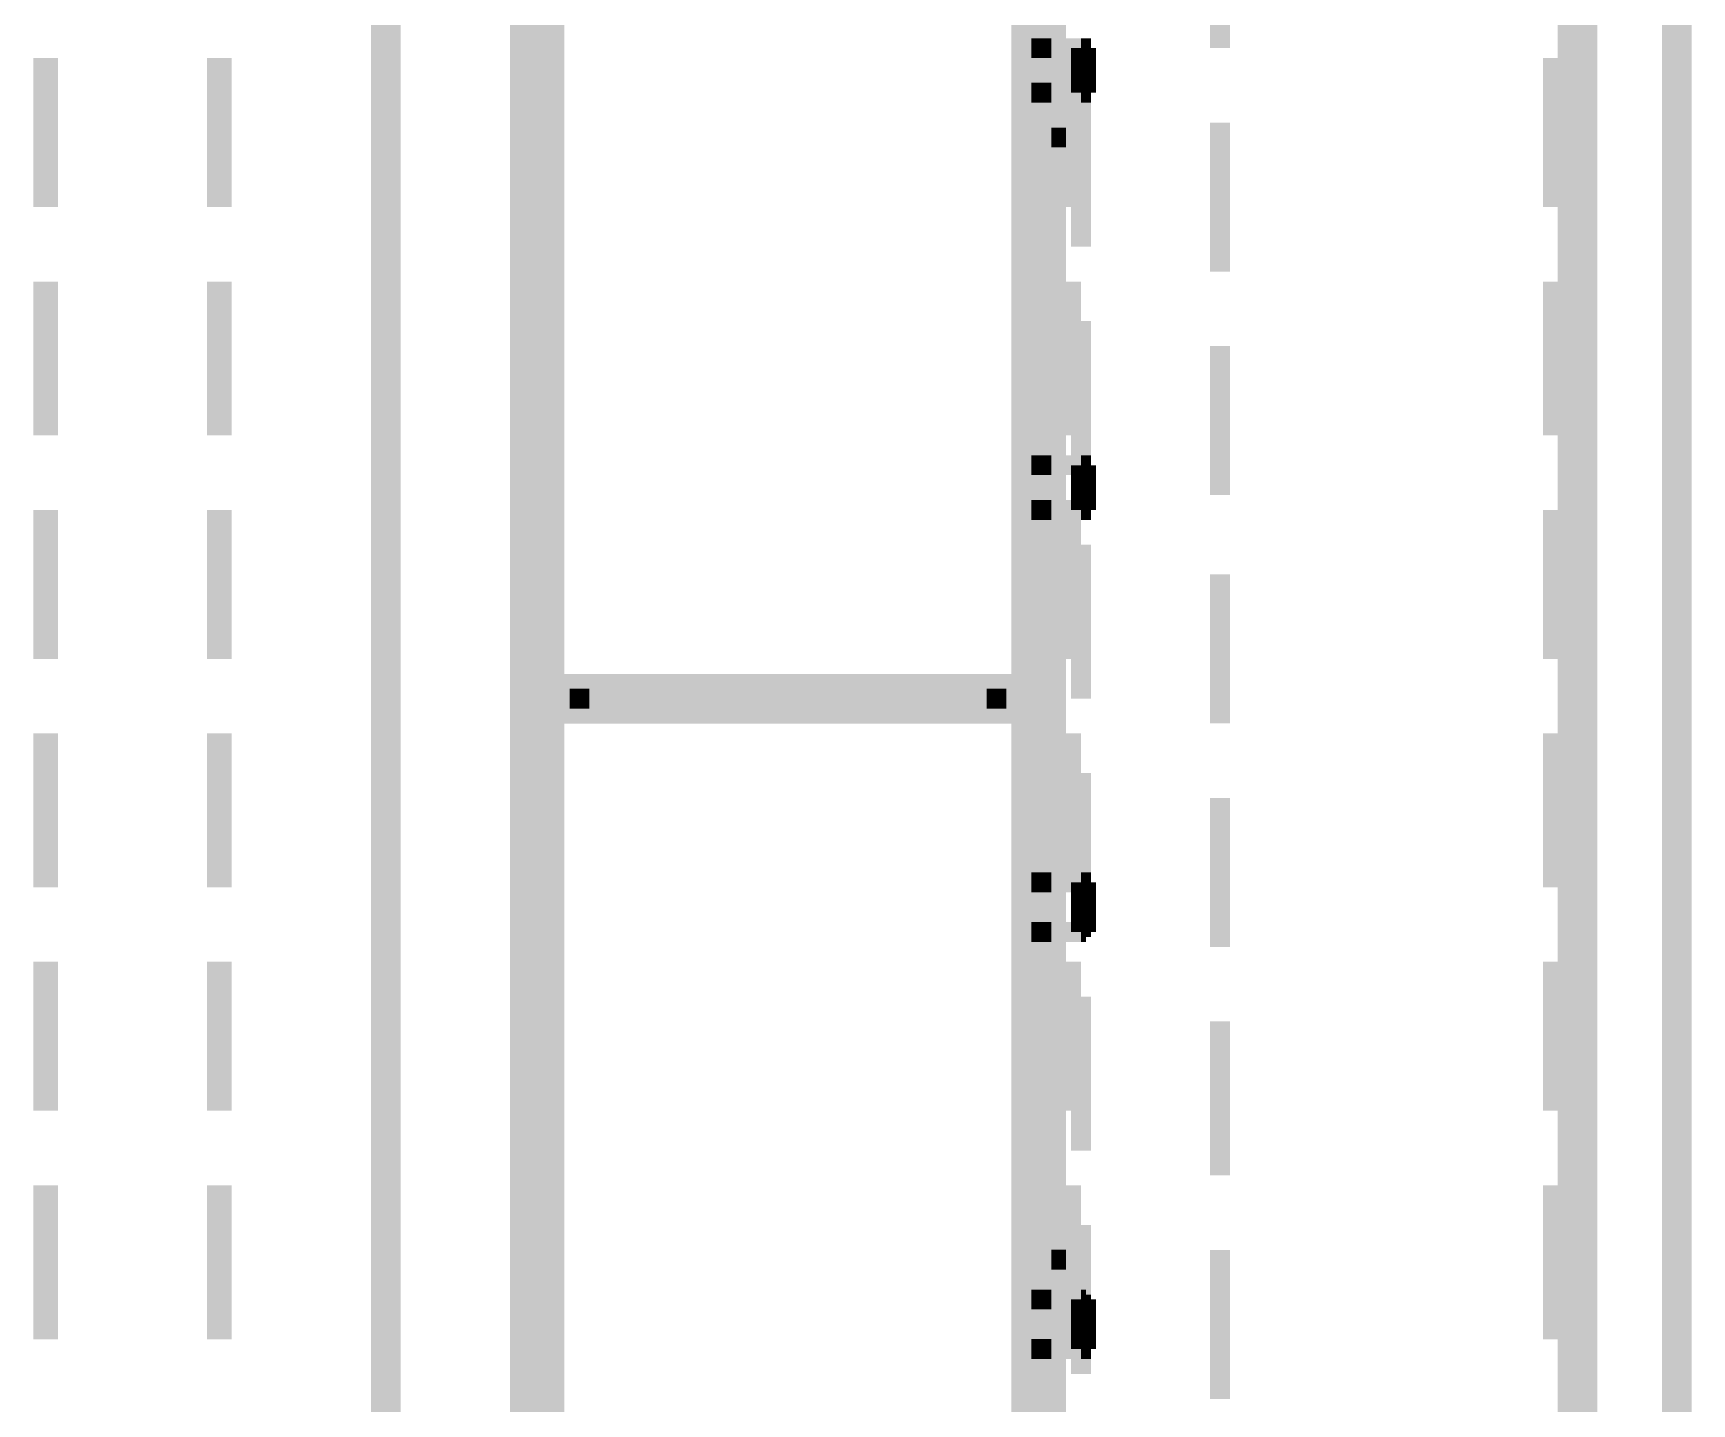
# Model space of a CAD drawing. Extents: x 0.1 to 11.6, y 0.3 to 16.2.
# Drawn here: x 7.908 to 8.465, y 8.062 to 8.522 of the extents above; entities that cross this region are included whole.
import ezdxf

# ---------------------------------------------------------------- set-up
doc = ezdxf.new("R2010")
doc.units = 0
doc.header["$MEASUREMENT"] = 0

msp = doc.modelspace()

# ---------------------------------------------------------------- linework, layer by layer
at = {"color": 0}
for points, const_width in [([(8.02669, 5.91667), (8.02669, 9.22835)], 0.01), ([(8.24164, 7.80664), (8.24164, 8.79167)], 0.01), ([(8.07335, 7.86165), (8.07335, 8.73665)], 0.01), ([(8.08165, 7.86165), (8.08165, 8.73665)], 0.01), ([(8.25, 7.93832), (8.25, 8.65831)], 0.01), ([(8.42503, 7.93832), (8.42503, 8.65831)], 0.01), ([(8.42833, 8.65001), (8.42833, 7.94835)], 0.01), ([(8.46001, 8.65001), (8.46001, 7.94835)], 0.01), ([(8.30664, 8.51665), (8.30664, 8.54833)], 0.00667), ([(8.25, 8.51665), (8.24164, 8.51665)], 0.00667), ([(8.25, 8.51665), (8.24333, 8.51665)], 0.00667), ([(8.25999, 8.51665), (8.25, 8.51665)], 0.00667), ([(8.26167, 8.51665), (8.25999, 8.51665)], 0.00667), ([(8.25999, 8.51665), (8.26167, 8.51665)], 0.00667), ([(8.25999, 8.51665), (8.26167, 8.51665)], 0.00667), ([(8.25999, 8.51665), (8.26167, 8.51665)], 0.00667), ([(8.25999, 8.51665), (8.25999, 8.51497)], 0.00667), ([(8.25999, 8.51497), (8.26167, 8.51497)], 0.00667), ([(8.25999, 8.51497), (8.25999, 8.51335)], 0.00667), ([(8.26167, 8.51497), (8.26167, 8.51665)], 0.00667), ([(8.26167, 8.51665), (8.26335, 8.51665)], 0.00667), ([(8.26167, 8.51665), (8.26335, 8.51665)], 0.00667), ([(8.26167, 8.51335), (8.26167, 8.51497)], 0.00667), ([(8.26167, 8.51497), (8.26335, 8.51497)], 0.00667), ([(7.91168, 8.51335), (7.91168, 8.46332)], 0.00667), ([(7.91336, 8.51335), (7.91336, 8.46332)], 0.00667), ([(7.97, 8.51335), (7.97, 8.46332)], 0.00667), ([(7.97168, 8.51335), (7.97168, 8.46332)], 0.00667), ([(8.24333, 8.51335), (8.24333, 8.46332)], 0.00667), ([(8.25499, 8.51335), (8.25499, 8.46332)], 0.00667), ([(8.25667, 8.51335), (8.25667, 8.46332)], 0.00667), ([(8.25999, 8.51335), (8.25999, 8.51167)], 0.00667), ([(8.25999, 8.51167), (8.25999, 8.50999)], 0.00667), ([(8.25999, 8.50999), (8.26167, 8.50999)], 0.00667), ([(8.25999, 8.50999), (8.25999, 8.50836)], 0.00667), ([(8.25999, 8.50836), (8.25999, 8.50667)], 0.00667), ([(8.26167, 8.51167), (8.26167, 8.51335)], 0.00667), ([(8.26167, 8.50999), (8.26167, 8.51167)], 0.00667), ([(8.26167, 8.50836), (8.26167, 8.50999)], 0.00667), ([(8.26167, 8.50999), (8.26335, 8.50999)], 0.00667), ([(8.26167, 8.50667), (8.26167, 8.50836)], 0.00667), ([(8.41835, 8.51335), (8.41835, 8.46332)], 0.00667), ([(8.25999, 8.50667), (8.25999, 8.50499)], 0.00667), ([(8.25999, 8.50499), (8.26167, 8.50499)], 0.00667), ([(8.25999, 8.50499), (8.25999, 8.50331)], 0.00667), ([(8.25999, 8.50331), (8.25999, 8.50168)], 0.00667), ([(8.26167, 8.50499), (8.26167, 8.50667)], 0.00667), ([(8.26167, 8.50331), (8.26167, 8.50499)], 0.00667), ([(8.26167, 8.50499), (8.26335, 8.50499)], 0.00667), ([(8.26167, 8.50168), (8.26167, 8.50331)], 0.00667), ([(8.24164, 8.50168), (8.25, 8.50168)], 0.00667), ([(8.24333, 8.50168), (8.25, 8.50168)], 0.00667), ([(8.25, 8.50168), (8.25999, 8.50168)], 0.00667), ([(8.25999, 8.44997), (8.25999, 8.50168)], 0.00667), ([(8.25999, 8.50168), (8.26167, 8.50168)], 0.00667), ([(8.25999, 8.50168), (8.26167, 8.50168)], 0.00667), ([(8.25999, 8.50168), (8.26167, 8.50168)], 0.00667), ([(8.25999, 8.50168), (8.26167, 8.50168)], 0.00667), ([(8.26167, 8.50168), (8.26335, 8.50168)], 0.00667), ([(8.26167, 8.50168), (8.26335, 8.50168)], 0.00667), ([(8.30664, 8.44168), (8.30664, 8.49164)], 0.00667), ([(8.25499, 8.48665), (8.25, 8.48665)], 0.00667), ([(7.91168, 8.43832), (7.91168, 8.38667)], 0.00667), ([(7.91336, 8.43832), (7.91336, 8.38667)], 0.00667), ([(7.97, 8.43832), (7.97, 8.38667)], 0.00667), ([(7.97168, 8.43832), (7.97168, 8.38667)], 0.00667), ([(8.24333, 8.43832), (8.24333, 8.38667)], 0.00667), ([(8.25499, 8.43832), (8.25499, 8.38667)], 0.00667), ([(8.25667, 8.43832), (8.25667, 8.38667)], 0.00667), ([(8.41835, 8.43832), (8.41835, 8.38667)], 0.00667), ([(8.25999, 8.375), (8.25999, 8.42503)], 0.00667), ([(8.30664, 8.36664), (8.30664, 8.41667)], 0.00667), ([(8.25, 8.37668), (8.24164, 8.37668)], 0.00667), ([(8.25, 8.37668), (8.24333, 8.37668)], 0.00667), ([(8.25999, 8.37668), (8.25, 8.37668)], 0.00667), ([(8.26167, 8.37668), (8.25999, 8.37668)], 0.00667), ([(8.25999, 8.37668), (8.26167, 8.37668)], 0.00667), ([(8.25999, 8.37668), (8.26167, 8.37668)], 0.00667), ([(8.25999, 8.37668), (8.25999, 8.375)], 0.00667), ([(8.25999, 8.375), (8.26167, 8.375)], 0.00667), ([(8.25999, 8.375), (8.25999, 8.37332)], 0.00667), ([(8.26167, 8.375), (8.26167, 8.37668)], 0.00667), ([(8.26167, 8.37668), (8.26335, 8.37668)], 0.00667), ([(8.26167, 8.37332), (8.26167, 8.375)], 0.00667), ([(8.26167, 8.375), (8.26335, 8.375)], 0.00667), ([(8.25999, 8.37332), (8.26167, 8.37332)], 0.00667), ([(8.25999, 8.37332), (8.25999, 8.37169)], 0.00667), ([(8.25999, 8.37169), (8.25999, 8.37001)], 0.00667), ([(8.25999, 8.37001), (8.25999, 8.36833)], 0.00667), ([(8.26167, 8.37169), (8.26167, 8.37332)], 0.00667), ([(8.26167, 8.37332), (8.26335, 8.37332)], 0.00667), ([(8.26167, 8.37001), (8.26167, 8.37169)], 0.00667), ([(8.26167, 8.36833), (8.26167, 8.37001)], 0.00667), ([(8.25999, 8.36833), (8.26167, 8.36833)], 0.00667), ([(8.25999, 8.36833), (8.25999, 8.36664)], 0.00667), ([(8.25999, 8.36664), (8.25999, 8.36501)], 0.00667), ([(8.25999, 8.36501), (8.25999, 8.36333)], 0.00667), ([(8.25999, 8.36333), (8.26167, 8.36333)], 0.00667), ([(8.25999, 8.36333), (8.25999, 8.36165)], 0.00667), ([(8.26167, 8.36664), (8.26167, 8.36833)], 0.00667), ([(8.26167, 8.36833), (8.26335, 8.36833)], 0.00667), ([(8.26167, 8.36501), (8.26167, 8.36664)], 0.00667), ([(8.26167, 8.36333), (8.26167, 8.36501)], 0.00667), ([(8.26167, 8.36165), (8.26167, 8.36333)], 0.00667), ([(8.26167, 8.36333), (8.26335, 8.36333)], 0.00667), ([(7.91168, 8.36165), (7.91168, 8.31168)], 0.00667), ([(7.91336, 8.36165), (7.91336, 8.31168)], 0.00667), ([(7.97, 8.36165), (7.97, 8.31168)], 0.00667), ([(7.97168, 8.36165), (7.97168, 8.31168)], 0.00667), ([(8.24164, 8.36165), (8.25, 8.36165)], 0.00667), ([(8.24333, 8.36165), (8.24333, 8.31168)], 0.00667), ([(8.24333, 8.36165), (8.25, 8.36165)], 0.00667), ([(8.25, 8.36165), (8.25999, 8.36165)], 0.00667), ([(8.25499, 8.36165), (8.25499, 8.31168)], 0.00667), ([(8.25667, 8.36165), (8.25667, 8.31168)], 0.00667), ([(8.25999, 8.36165), (8.26167, 8.36165)], 0.00667), ([(8.25999, 8.36165), (8.26167, 8.36165)], 0.00667), ([(8.25999, 8.36165), (8.26167, 8.36165)], 0.00667), ([(8.25999, 8.36165), (8.26167, 8.36165)], 0.00667), ([(8.26167, 8.36165), (8.26335, 8.36165)], 0.00667), ([(8.26167, 8.36165), (8.26335, 8.36165)], 0.00667), ([(8.41835, 8.36165), (8.41835, 8.31168)], 0.00667), ([(8.25999, 8.29833), (8.25999, 8.34999)], 0.00667), ([(8.30664, 8.28999), (8.30664, 8.34)], 0.00667), ([(8.08333, 8.29497), (8.08333, 8.30165)], 0.01), ([(8.24001, 8.30165), (8.08333, 8.30165)], 0.01), ([(8.24001, 8.29497), (8.24001, 8.30165)], 0.01), ([(8.24001, 8.29497), (8.08333, 8.29497)], 0.01), ([(8.09169, 8.29497), (8.09169, 8.30165)], 0.00667), ([(8.23167, 8.30165), (8.23167, 8.29497)], 0.00667), ([(7.91168, 8.28668), (7.91168, 8.23503)], 0.00667), ([(7.91336, 8.28668), (7.91336, 8.23503)], 0.00667), ([(7.97, 8.28668), (7.97, 8.23503)], 0.00667), ([(7.97168, 8.28668), (7.97168, 8.23503)], 0.00667), ([(8.24333, 8.28668), (8.24333, 8.23503)], 0.00667), ([(8.25499, 8.28668), (8.25499, 8.23503)], 0.00667), ([(8.25667, 8.28668), (8.25667, 8.23503)], 0.00667), ([(8.41835, 8.28668), (8.41835, 8.23503)], 0.00667), ([(8.25999, 8.22331), (8.25999, 8.27333)], 0.00667), ([(8.30664, 8.215), (8.30664, 8.26497)], 0.00667), ([(8.25, 8.23665), (8.24333, 8.23665)], 0.00667), ([(8.25999, 8.23665), (8.25, 8.23665)], 0.00667), ([(8.26167, 8.23665), (8.25999, 8.23665)], 0.00667), ([(8.25999, 8.23665), (8.26167, 8.23665)], 0.00667), ([(8.25999, 8.23665), (8.26167, 8.23665)], 0.00667), ([(8.25999, 8.23665), (8.25999, 8.23503)], 0.00667), ([(8.26167, 8.23503), (8.26167, 8.23665)], 0.00667), ([(8.26167, 8.23665), (8.26335, 8.23665)], 0.00667), ([(8.25, 8.23503), (8.24164, 8.23503)], 0.00667), ([(8.25999, 8.23503), (8.26167, 8.23503)], 0.00667), ([(8.25999, 8.23503), (8.25999, 8.23335)], 0.00667), ([(8.25999, 8.23335), (8.25999, 8.23167)], 0.00667), ([(8.25999, 8.23167), (8.26167, 8.23167)], 0.00667), ([(8.25999, 8.23167), (8.25999, 8.22999)], 0.00667), ([(8.25999, 8.22999), (8.25999, 8.22835)], 0.00667), ([(8.26167, 8.23335), (8.26167, 8.23503)], 0.00667), ([(8.26167, 8.23503), (8.26335, 8.23503)], 0.00667), ([(8.26167, 8.23167), (8.26167, 8.23335)], 0.00667), ([(8.26167, 8.22999), (8.26167, 8.23167)], 0.00667), ([(8.26167, 8.23167), (8.26335, 8.23167)], 0.00667), ([(8.26167, 8.22835), (8.26167, 8.22999)], 0.00667), ([(8.25999, 8.22835), (8.25999, 8.22667)], 0.00667), ([(8.25999, 8.22667), (8.26167, 8.22667)], 0.00667), ([(8.25999, 8.22667), (8.25999, 8.22499)], 0.00667), ([(8.25999, 8.22499), (8.25999, 8.22331)], 0.00667), ([(8.26167, 8.22667), (8.26167, 8.22835)], 0.00667), ([(8.26167, 8.22499), (8.26167, 8.22667)], 0.00667), ([(8.26167, 8.22667), (8.26335, 8.22667)], 0.00667), ([(8.26167, 8.22331), (8.26167, 8.22499)], 0.00667), ([(8.24164, 8.22168), (8.25, 8.22168)], 0.00667), ([(8.24333, 8.22), (8.25, 8.22)], 0.00667), ([(8.25, 8.22), (8.25999, 8.22)], 0.00667), ([(8.25999, 8.22331), (8.25999, 8.22168)], 0.00667), ([(8.25999, 8.22168), (8.26167, 8.22168)], 0.00667), ([(8.25999, 8.22168), (8.26167, 8.22168)], 0.00667), ([(8.25999, 8.22168), (8.25999, 8.22)], 0.00667), ([(8.25999, 8.22), (8.26167, 8.22)], 0.00667), ([(8.25999, 8.22), (8.26167, 8.22)], 0.00667), ([(8.26167, 8.22168), (8.26167, 8.22331)], 0.00667), ([(8.26167, 8.22), (8.26167, 8.22168)], 0.00667), ([(8.26167, 8.22168), (8.26335, 8.22168)], 0.00667), ([(8.26167, 8.22168), (8.26335, 8.22168)], 0.00667), ([(7.91168, 8.21001), (7.91168, 8.16)], 0.00667), ([(7.91336, 8.21001), (7.91336, 8.16)], 0.00667), ([(7.97, 8.21001), (7.97, 8.16)], 0.00667), ([(7.97168, 8.21001), (7.97168, 8.16)], 0.00667), ([(8.24333, 8.21001), (8.24333, 8.16)], 0.00667), ([(8.25499, 8.21001), (8.25499, 8.16)], 0.00667), ([(8.25667, 8.21001), (8.25667, 8.16)], 0.00667), ([(8.41835, 8.21001), (8.41835, 8.16)], 0.00667), ([(8.25999, 8.14665), (8.25999, 8.19835)], 0.00667), ([(8.30664, 8.13835), (8.30664, 8.19)], 0.00667), ([(7.91168, 8.13499), (7.91168, 8.08333)], 0.00667), ([(7.91336, 8.13499), (7.91336, 8.08333)], 0.00667), ([(7.97, 8.13499), (7.97, 8.08333)], 0.00667), ([(7.97168, 8.13499), (7.97168, 8.08333)], 0.00667), ([(8.24333, 8.13499), (8.24333, 8.08333)], 0.00667), ([(8.25499, 8.13499), (8.25499, 8.08333)], 0.00667), ([(8.25667, 8.13499), (8.25667, 8.08333)], 0.00667), ([(8.41835, 8.13499), (8.41835, 8.08333)], 0.00667), ([(8.25999, 8.07167), (8.25999, 8.12169)], 0.00667), ([(8.30664, 8.06332), (8.30664, 8.11333)], 0.00667), ([(8.25, 8.11003), (8.25499, 8.11003)], 0.00667), ([(8.25, 8.09668), (8.24333, 8.09668)], 0.00667), ([(8.25999, 8.09668), (8.25, 8.09668)], 0.00667), ([(8.26167, 8.09668), (8.25999, 8.09668)], 0.00667), ([(8.25999, 8.09668), (8.26167, 8.09668)], 0.00667), ([(8.25999, 8.09668), (8.25999, 8.095)], 0.00667), ([(8.26167, 8.095), (8.26167, 8.09668)], 0.00667), ([(8.25, 8.095), (8.24164, 8.095)], 0.00667), ([(8.25999, 8.095), (8.26167, 8.095)], 0.00667), ([(8.25999, 8.095), (8.26167, 8.095)], 0.00667), ([(8.25999, 8.095), (8.25999, 8.09332)], 0.00667), ([(8.25999, 8.09332), (8.25999, 8.09169)], 0.00667), ([(8.25999, 8.09169), (8.26167, 8.09169)], 0.00667), ([(8.25999, 8.09169), (8.25999, 8.09)], 0.00667), ([(8.26167, 8.09332), (8.26167, 8.095)], 0.00667), ([(8.26167, 8.095), (8.26335, 8.095)], 0.00667), ([(8.26167, 8.095), (8.26335, 8.095)], 0.00667), ([(8.26167, 8.09169), (8.26167, 8.09332)], 0.00667), ([(8.26167, 8.09), (8.26167, 8.09169)], 0.00667), ([(8.26167, 8.09169), (8.26335, 8.09169)], 0.00667), ([(8.25999, 8.09), (8.25999, 8.08832)], 0.00667), ([(8.25999, 8.08832), (8.25999, 8.08664)], 0.00667), ([(8.25999, 8.08664), (8.25999, 8.08501)], 0.00667), ([(8.25999, 8.08501), (8.26167, 8.08501)], 0.00667), ([(8.25999, 8.08501), (8.25999, 8.08333)], 0.00667), ([(8.26167, 8.08832), (8.26167, 8.09)], 0.00667), ([(8.26167, 8.08664), (8.26167, 8.08832)], 0.00667), ([(8.26167, 8.08501), (8.26167, 8.08664)], 0.00667), ([(8.26167, 8.08333), (8.26167, 8.08501)], 0.00667), ([(8.26167, 8.08501), (8.26335, 8.08501)], 0.00667), ([(8.24164, 8.08165), (8.25, 8.08165)], 0.00667), ([(8.24333, 8.08003), (8.25, 8.08003)], 0.00667), ([(8.25, 8.08003), (8.25999, 8.08003)], 0.00667), ([(8.25999, 8.08333), (8.25999, 8.08165)], 0.00667), ([(8.25999, 8.08165), (8.26167, 8.08165)], 0.00667), ([(8.25999, 8.08165), (8.25999, 8.08003)], 0.00667), ([(8.25999, 8.08003), (8.26167, 8.08003)], 0.00667), ([(8.25999, 8.08003), (8.26167, 8.08003)], 0.00667), ([(8.25999, 8.08003), (8.26167, 8.08003)], 0.00667), ([(8.26167, 8.08165), (8.26167, 8.08333)], 0.00667), ([(8.26167, 8.08003), (8.26167, 8.08165)], 0.00667), ([(8.26167, 8.08165), (8.26335, 8.08165)], 0.00667), ([(8.26167, 8.08003), (8.26335, 8.08003)], 0.00667)]:
    msp.add_lwpolyline(points, dxfattribs=dict(at, const_width=const_width))

doc.saveas('drawing.dxf')
